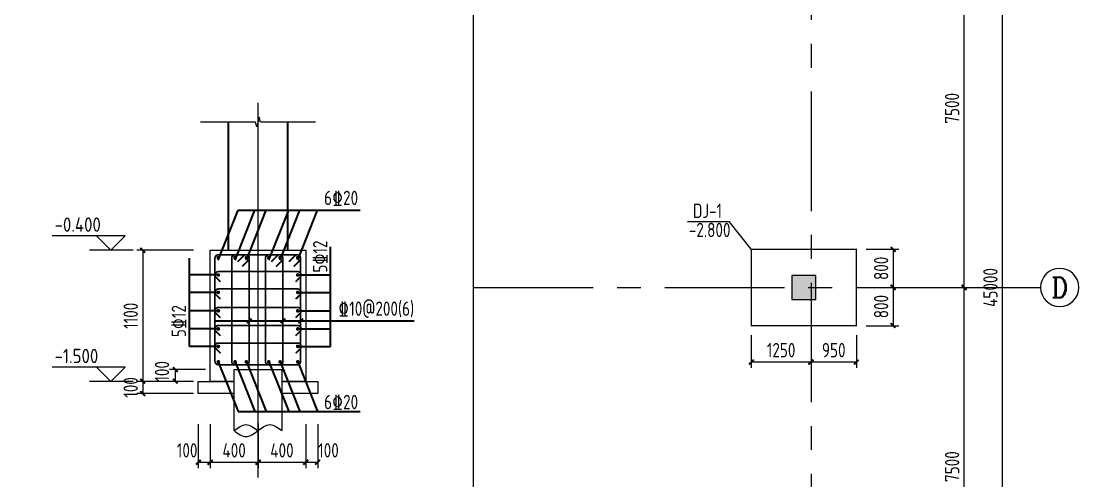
# Model space of a CAD drawing. Header units: millimetres. Extents: x 865490 to 879904, y 39442 to 44891.
# Drawn here: x 867984 to 868205.1, y 39712.9 to 39809.1 of the extents above; entities that cross this region are included whole.
import ezdxf
from ezdxf.enums import TextEntityAlignment as Align

# ---------------------------------------------------------------- set-up
doc = ezdxf.new("R2010")
doc.units = ezdxf.units.MM
doc.header["$LTSCALE"] = 1000
doc.header["$MEASUREMENT"] = 0
doc.linetypes.add('CENTER', pattern=[2, 1.25, -0.25, 0.25, -0.25])
doc.linetypes.add('DOTE', pattern=[2.42, 2, -0.2, 0.02, -0.2])
for name, color, linetype in [('AXIS', 3, 'Continuous'), ('AXIS_TEXT', 7, 'Continuous'), ('DIM', 7, 'Continuous'), ('DOTE', 1, 'DOTE'), ('垫层', 8, 'Continuous'), ('基础', 4, 'Continuous'), ('承台轮廓', 7, 'Continuous'), ('柱', 2, 'Continuous'), ('柱集中标注', 2, 'Continuous'), ('标注', 7, 'Continuous'), ('桩', 6, 'Continuous'), ('梁标注', 7, 'Continuous'), ('檩条', 34, 'Continuous')]:
    doc.layers.add(name, color=color, linetype=linetype)
doc.layers.add('基础钢筋', color=1, linetype='Continuous', lineweight=50)
doc.layers.add('砼柱', color=2, linetype='Continuous', lineweight=35)
doc.styles.add('_TCH_AXIS', font='COMPLEX', dxfattribs={"bigfont": 'GBCBIG'})
doc.styles.add('COMPLEX', font='COMPLEX')
doc.styles.add('GBHZ', font='gbenor.shx', dxfattribs={"width": 0.9, "bigfont": 'gbcbig.shx'})
doc.dimstyles.new('Y100', dxfattribs={"dimscale": 0, "dimtxt": 3, "dimasz": 0.01, "dimexe": 1.2, "dimexo": 2, "dimgap": 1, "dimtad": 1, "dimdec": 0, "dimlfac": 100, "dimzin": 0, "dimdsep": 46, "dimtxsty": 'GBHZ', "dimblk": 'DX', "dimcen": 0.09, "dimdle": 1, "dimclrd": 7, "dimclre": 7, "dimclrt": 7, "dimadec": 0, "dimazin": 0, "dimtfac": 1, "dimtdec": 0, "dimtix": 1, "dimtmove": 2, "dimatfit": 3, "dimldrblk": 'DX', "dimfxl": 0, "dimtolj": 1, "dimtzin": 0, "dimarcsym": 0})
doc.dimstyles.new('Y40', dxfattribs={"dimscale": 0, "dimtxt": 3, "dimasz": 0.01, "dimexe": 1.2, "dimexo": 1, "dimgap": 1, "dimtad": 1, "dimdec": 0, "dimlfac": 40, "dimzin": 0, "dimdsep": 46, "dimtxsty": 'GBHZ', "dimblk1": 'DX', "dimblk2": 'DX', "dimsah": 1, "dimcen": 0.09, "dimdle": 1, "dimadec": 0, "dimazin": 0, "dimtfac": 1, "dimtdec": 0, "dimtix": 1, "dimtmove": 2, "dimatfit": 3, "dimldrblk": 'DX', "dimfxl": 0, "dimtolj": 1, "dimtzin": 0, "dimarcsym": 0})

# ---------------------------------------------------------------- blocks, each defined once
blk = doc.blocks.new('_AXISO')
blk.add_circle((0, 0), 0.5)
at = {"layer": 'AXIS_TEXT', "style": 'COMPLEX', "width": 1.041667}
blk.add_attdef('A', text='', height=0.56, dxfattribs=at).set_placement((-0.25, -0.28), (0.25, -0.28), align=Align.FIT)
blk = doc.blocks.new('DX')
at = {"color": 0, "linetype": 'ByBlock', "const_width": 40}
blk.add_lwpolyline([(-54, -51), (46, 49)], dxfattribs=at)
blk = doc.blocks.new('*D2058')
at = {"layer": 'Defpoints', "color": 0, "transparency": 16777216}
for p in [(868165.15, 39753.37), (868181.15, 39753.37), (868165.15, 39678.37)]:
    blk.add_point(p, dxfattribs=at)
at = {"layer": 'dim', "color": 7, "lineweight": -2, "transparency": 16777216}
for p, q in [((868167.15, 39753.37), (868182.35, 39753.37)), ((868181.15, 39678.38), (868181.15, 39753.36)), ((868167.15, 39678.37), (868182.35, 39678.37))]:
    blk.add_line(p, q, dxfattribs=at)
at = {"layer": 'dim', "color": 7, "lineweight": -2, "transparency": 16777216, "xscale": 0.01, "yscale": 0.01, "zscale": 0.01}
for p, rotation in [((868181.15, 39753.37), 90), ((868181.15, 39678.37), 270)]:
    blk.add_blockref('DX', p, dxfattribs=dict(at, rotation=rotation))
at = {"layer": 'dim', "color": 7, "transparency": 16777216, "insert": (868178.65, 39715.87), "char_height": 3, "attachment_point": 5, "rotation": 90, "style": 'GBHZ'}
blk.add_mtext('\\A1;7500', dxfattribs=at)
blk = doc.blocks.new('*D2059')
at = {"layer": 'Defpoints', "color": 0, "transparency": 16777216}
for p in [(868165.15, 39828.37), (868181.15, 39828.37), (868165.15, 39753.37)]:
    blk.add_point(p, dxfattribs=at)
at = {"layer": 'dim', "color": 7, "lineweight": -2, "transparency": 16777216}
for p, q in [((868167.15, 39828.37), (868182.35, 39828.37)), ((868181.15, 39753.38), (868181.15, 39828.36)), ((868167.15, 39753.37), (868182.35, 39753.37))]:
    blk.add_line(p, q, dxfattribs=at)
at = {"layer": 'dim', "color": 7, "lineweight": -2, "transparency": 16777216, "xscale": 0.01, "yscale": 0.01, "zscale": 0.01}
for p, rotation in [((868181.15, 39828.37), 90), ((868181.15, 39753.37), 270)]:
    blk.add_blockref('DX', p, dxfattribs=dict(at, rotation=rotation))
at = {"layer": 'dim', "color": 7, "transparency": 16777216, "insert": (868178.65, 39790.87), "char_height": 3, "attachment_point": 5, "rotation": 90, "style": 'GBHZ'}
blk.add_mtext('\\A1;7500', dxfattribs=at)
blk = doc.blocks.new('*D2062')
at = {"layer": 'Defpoints', "color": 0, "transparency": 16777216}
for p in [(868165.15, 39978.37), (868189.15, 39978.37), (868165.15, 39528.37)]:
    blk.add_point(p, dxfattribs=at)
at = {"layer": 'dim', "color": 7, "lineweight": -2, "transparency": 16777216}
for p, q in [((868167.15, 39978.37), (868190.35, 39978.37)), ((868189.15, 39528.38), (868189.15, 39978.36)), ((868167.15, 39528.37), (868190.35, 39528.37))]:
    blk.add_line(p, q, dxfattribs=at)
at = {"layer": 'dim', "color": 7, "lineweight": -2, "transparency": 16777216, "xscale": 0.01, "yscale": 0.01, "zscale": 0.01}
for p, rotation in [((868189.15, 39978.37), 90), ((868189.15, 39528.37), 270)]:
    blk.add_blockref('DX', p, dxfattribs=dict(at, rotation=rotation))
at = {"layer": 'dim', "color": 7, "transparency": 16777216, "insert": (868186.65, 39753.37), "char_height": 3, "attachment_point": 5, "rotation": 90, "style": 'GBHZ'}
blk.add_mtext('\\A1;45000', dxfattribs=at)
blk = doc.blocks.new('*D2041')
at = {"layer": 'Defpoints', "color": 0, "transparency": 16777216}
for p in [(868158.65, 39761.37), (868158.65, 39753.37), (868166.31, 39753.37)]:
    blk.add_point(p, dxfattribs=at)
at = {"layer": '标注', "color": 7, "lineweight": -2, "transparency": 16777216}
for p, q in [((868160.65, 39761.37), (868167.51, 39761.37)), ((868166.31, 39761.36), (868166.31, 39753.38)), ((868160.65, 39753.37), (868167.51, 39753.37))]:
    blk.add_line(p, q, dxfattribs=at)
at = {"layer": '标注', "color": 7, "lineweight": -2, "transparency": 16777216, "xscale": 0.01, "yscale": 0.01, "zscale": 0.01}
for p, rotation in [((868166.31, 39761.37), 90), ((868166.31, 39753.37), 270)]:
    blk.add_blockref('DX', p, dxfattribs=dict(at, rotation=rotation))
at = {"layer": '标注', "color": 7, "transparency": 16777216, "insert": (868163.81, 39757.37), "char_height": 3, "attachment_point": 5, "rotation": 90, "style": 'GBHZ'}
blk.add_mtext('\\A1;800', dxfattribs=at)
blk = doc.blocks.new('*D2042')
at = {"layer": 'Defpoints', "color": 0, "transparency": 16777216}
for p in [(868158.65, 39753.37), (868158.65, 39745.37), (868166.31, 39745.37)]:
    blk.add_point(p, dxfattribs=at)
at = {"layer": '标注', "color": 7, "lineweight": -2, "transparency": 16777216}
for p, q in [((868160.65, 39753.37), (868167.51, 39753.37)), ((868166.31, 39753.36), (868166.31, 39745.38)), ((868160.65, 39745.37), (868167.51, 39745.37))]:
    blk.add_line(p, q, dxfattribs=at)
at = {"layer": '标注', "color": 7, "lineweight": -2, "transparency": 16777216, "xscale": 0.01, "yscale": 0.01, "zscale": 0.01}
for p, rotation in [((868166.31, 39753.37), 90), ((868166.31, 39745.37), 270)]:
    blk.add_blockref('DX', p, dxfattribs=dict(at, rotation=rotation))
at = {"layer": '标注', "color": 7, "transparency": 16777216, "insert": (868163.81, 39749.37), "char_height": 3, "attachment_point": 5, "rotation": 90, "style": 'GBHZ'}
blk.add_mtext('\\A1;800', dxfattribs=at)
blk = doc.blocks.new('*D2043')
at = {"layer": 'Defpoints', "color": 0, "transparency": 16777216}
for p in [(868149.15, 39745.37), (868158.65, 39745.37), (868149.15, 39737.75)]:
    blk.add_point(p, dxfattribs=at)
at = {"layer": '标注', "color": 7, "lineweight": -2, "transparency": 16777216}
for p, q in [((868149.15, 39743.37), (868149.15, 39736.55)), ((868158.65, 39743.37), (868158.65, 39736.55)), ((868158.64, 39737.75), (868149.16, 39737.75))]:
    blk.add_line(p, q, dxfattribs=at)
at = {"layer": '标注', "color": 7, "lineweight": -2, "transparency": 16777216, "xscale": 0.01, "yscale": 0.01, "zscale": 0.01, "rotation": 180}
blk.add_blockref('DX', (868149.15, 39737.75), dxfattribs=at)
at = {"layer": '标注', "color": 7, "lineweight": -2, "transparency": 16777216, "xscale": 0.01, "yscale": 0.01, "zscale": 0.01}
blk.add_blockref('DX', (868158.65, 39737.75), dxfattribs=at)
at = {"layer": '标注', "color": 7, "transparency": 16777216, "insert": (868153.9, 39740.25), "char_height": 3, "attachment_point": 5, "style": 'GBHZ'}
blk.add_mtext('\\A1;950', dxfattribs=at)
blk = doc.blocks.new('*D2044')
at = {"layer": 'Defpoints', "color": 0, "transparency": 16777216}
for p in [(868136.65, 39745.37), (868149.15, 39745.37), (868136.65, 39737.75)]:
    blk.add_point(p, dxfattribs=at)
at = {"layer": '标注', "color": 7, "lineweight": -2, "transparency": 16777216}
for p, q in [((868136.65, 39743.37), (868136.65, 39736.55)), ((868149.15, 39743.37), (868149.15, 39736.55)), ((868149.14, 39737.75), (868136.66, 39737.75))]:
    blk.add_line(p, q, dxfattribs=at)
at = {"layer": '标注', "color": 7, "lineweight": -2, "transparency": 16777216, "xscale": 0.01, "yscale": 0.01, "zscale": 0.01, "rotation": 180}
blk.add_blockref('DX', (868136.65, 39737.75), dxfattribs=at)
at = {"layer": '标注', "color": 7, "lineweight": -2, "transparency": 16777216, "xscale": 0.01, "yscale": 0.01, "zscale": 0.01}
blk.add_blockref('DX', (868149.15, 39737.75), dxfattribs=at)
at = {"layer": '标注', "color": 7, "transparency": 16777216, "insert": (868142.9, 39740.25), "char_height": 3, "attachment_point": 5, "style": 'GBHZ'}
blk.add_mtext('\\A1;1250', dxfattribs=at)
blk = doc.blocks.new('*D2219')
at = {"layer": 'Defpoints', "color": 0, "transparency": 16777216}
for p in [(868021.03, 39733.7), (868009.41, 39731.2), (868021.03, 39731.2)]:
    blk.add_point(p, dxfattribs=at)
at = {"layer": 'dim', "color": 0, "lineweight": -2, "transparency": 16777216}
for p, q in [((868020.03, 39733.7), (868008.21, 39733.7)), ((868009.41, 39733.71), (868009.41, 39733.72)), ((868009.41, 39733.7), (868009.41, 39731.2)), ((868020.03, 39731.2), (868008.21, 39731.2)), ((868009.41, 39731.19), (868009.41, 39731.18))]:
    blk.add_line(p, q, dxfattribs=at)
at = {"layer": 'dim', "color": 0, "lineweight": -2, "transparency": 16777216, "xscale": 0.01, "yscale": 0.01, "zscale": 0.01}
for p, rotation in [((868009.41, 39733.7), 270), ((868009.41, 39731.2), 90)]:
    blk.add_blockref('DX', p, dxfattribs=dict(at, rotation=rotation))
at = {"layer": 'dim', "color": 0, "transparency": 16777216, "insert": (868006.91, 39732.45), "char_height": 3, "attachment_point": 5, "rotation": 90, "style": 'GBHZ'}
blk.add_mtext('\\A1;100', dxfattribs=at)
blk = doc.blocks.new('*D2220')
at = {"layer": 'Defpoints', "color": 0, "transparency": 16777216}
for p in [(868021.03, 39761.2), (868009.41, 39733.7), (868021.03, 39733.7)]:
    blk.add_point(p, dxfattribs=at)
at = {"layer": 'dim', "color": 0, "lineweight": -2, "transparency": 16777216}
for p, q in [((868020.03, 39761.2), (868008.21, 39761.2)), ((868009.41, 39761.19), (868009.41, 39733.71)), ((868020.03, 39733.7), (868008.21, 39733.7))]:
    blk.add_line(p, q, dxfattribs=at)
at = {"layer": 'dim', "color": 0, "lineweight": -2, "transparency": 16777216, "xscale": 0.01, "yscale": 0.01, "zscale": 0.01}
for p, rotation in [((868009.41, 39761.2), 90), ((868009.41, 39733.7), 270)]:
    blk.add_blockref('DX', p, dxfattribs=dict(at, rotation=rotation))
at = {"layer": 'dim', "color": 0, "transparency": 16777216, "insert": (868006.91, 39747.45), "char_height": 3, "attachment_point": 5, "rotation": 90, "style": 'GBHZ'}
blk.add_mtext('\\A1;1100', dxfattribs=at)
blk = doc.blocks.new('*D2221')
at = {"layer": 'Defpoints', "color": 0, "transparency": 16777216}
for p in [(868021.03, 39725.78), (868023.53, 39725.78), (868023.53, 39716.78)]:
    blk.add_point(p, dxfattribs=at)
at = {"layer": 'dim', "color": 0, "lineweight": -2, "transparency": 16777216}
for p, q in [((868021.03, 39724.78), (868021.03, 39715.58)), ((868023.53, 39724.78), (868023.53, 39715.58)), ((868021.04, 39716.78), (868023.52, 39716.78))]:
    blk.add_line(p, q, dxfattribs=at)
at = {"layer": 'dim', "color": 0, "lineweight": -2, "transparency": 16777216, "xscale": 0.01, "yscale": 0.01, "zscale": 0.01, "rotation": 180}
blk.add_blockref('DX', (868021.03, 39716.78), dxfattribs=at)
at = {"layer": 'dim', "color": 0, "lineweight": -2, "transparency": 16777216, "xscale": 0.01, "yscale": 0.01, "zscale": 0.01}
blk.add_blockref('DX', (868023.53, 39716.78), dxfattribs=at)
at = {"layer": 'dim', "color": 0, "transparency": 16777216, "insert": (868018.71, 39719.28), "char_height": 3, "attachment_point": 5, "style": 'GBHZ'}
blk.add_mtext('\\A1;100', dxfattribs=at)
blk = doc.blocks.new('*D2222')
at = {"layer": 'Defpoints', "color": 0, "transparency": 16777216}
for p in [(868043.53, 39725.78), (868046.03, 39725.78), (868046.03, 39716.78)]:
    blk.add_point(p, dxfattribs=at)
at = {"layer": 'dim', "color": 0, "lineweight": -2, "transparency": 16777216}
for p, q in [((868043.53, 39724.78), (868043.53, 39715.58)), ((868046.03, 39724.78), (868046.03, 39715.58)), ((868043.54, 39716.78), (868046.02, 39716.78))]:
    blk.add_line(p, q, dxfattribs=at)
at = {"layer": 'dim', "color": 0, "lineweight": -2, "transparency": 16777216, "xscale": 0.01, "yscale": 0.01, "zscale": 0.01, "rotation": 180}
blk.add_blockref('DX', (868043.53, 39716.78), dxfattribs=at)
at = {"layer": 'dim', "color": 0, "lineweight": -2, "transparency": 16777216, "xscale": 0.01, "yscale": 0.01, "zscale": 0.01}
blk.add_blockref('DX', (868046.03, 39716.78), dxfattribs=at)
at = {"layer": 'dim', "color": 0, "transparency": 16777216, "insert": (868048.26, 39719.28), "char_height": 3, "attachment_point": 5, "style": 'GBHZ'}
blk.add_mtext('\\A1;100', dxfattribs=at)
blk = doc.blocks.new('*D2231')
at = {"layer": 'Defpoints', "color": 0, "transparency": 16777216}
for p in [(868023.53, 39725.78), (868033.53, 39725.88), (868033.53, 39716.78)]:
    blk.add_point(p, dxfattribs=at)
at = {"layer": 'dim', "color": 0, "lineweight": -2, "transparency": 16777216}
for p, q in [((868023.53, 39724.78), (868023.53, 39715.58)), ((868033.53, 39724.88), (868033.53, 39715.58)), ((868023.54, 39716.78), (868033.52, 39716.78))]:
    blk.add_line(p, q, dxfattribs=at)
at = {"layer": 'dim', "color": 0, "lineweight": -2, "transparency": 16777216, "xscale": 0.01, "yscale": 0.01, "zscale": 0.01, "rotation": 180}
blk.add_blockref('DX', (868023.53, 39716.78), dxfattribs=at)
at = {"layer": 'dim', "color": 0, "lineweight": -2, "transparency": 16777216, "xscale": 0.01, "yscale": 0.01, "zscale": 0.01}
blk.add_blockref('DX', (868033.53, 39716.78), dxfattribs=at)
at = {"layer": 'dim', "color": 0, "transparency": 16777216, "insert": (868028.53, 39719.28), "char_height": 3, "attachment_point": 5, "style": 'GBHZ'}
blk.add_mtext('\\A1;400', dxfattribs=at)
blk = doc.blocks.new('*D2232')
at = {"layer": 'Defpoints', "color": 0, "transparency": 16777216}
for p in [(868033.53, 39725.88), (868043.53, 39725.78), (868043.53, 39716.78)]:
    blk.add_point(p, dxfattribs=at)
at = {"layer": 'dim', "color": 0, "lineweight": -2, "transparency": 16777216}
for p, q in [((868033.53, 39724.88), (868033.53, 39715.58)), ((868043.53, 39724.78), (868043.53, 39715.58)), ((868033.54, 39716.78), (868043.52, 39716.78))]:
    blk.add_line(p, q, dxfattribs=at)
at = {"layer": 'dim', "color": 0, "lineweight": -2, "transparency": 16777216, "xscale": 0.01, "yscale": 0.01, "zscale": 0.01, "rotation": 180}
blk.add_blockref('DX', (868033.53, 39716.78), dxfattribs=at)
at = {"layer": 'dim', "color": 0, "lineweight": -2, "transparency": 16777216, "xscale": 0.01, "yscale": 0.01, "zscale": 0.01}
blk.add_blockref('DX', (868043.53, 39716.78), dxfattribs=at)
at = {"layer": 'dim', "color": 0, "transparency": 16777216, "insert": (868038.53, 39719.28), "char_height": 3, "attachment_point": 5, "style": 'GBHZ'}
blk.add_mtext('\\A1;400', dxfattribs=at)
blk = doc.blocks.new('*D2233')
at = {"layer": 'Defpoints', "color": 0, "transparency": 16777216}
for p in [(868016.24, 39736.2), (868023.53, 39736.2), (868021.03, 39733.7)]:
    blk.add_point(p, dxfattribs=at)
at = {"layer": 'dim', "color": 0, "lineweight": -2, "transparency": 16777216}
for p, q in [((868022.53, 39736.2), (868015.04, 39736.2)), ((868016.24, 39733.71), (868016.24, 39736.19)), ((868020.03, 39733.7), (868015.04, 39733.7))]:
    blk.add_line(p, q, dxfattribs=at)
at = {"layer": 'dim', "color": 0, "lineweight": -2, "transparency": 16777216, "xscale": 0.01, "yscale": 0.01, "zscale": 0.01}
for p, rotation in [((868016.24, 39736.2), 90), ((868016.24, 39733.7), 270)]:
    blk.add_blockref('DX', p, dxfattribs=dict(at, rotation=rotation))
at = {"layer": 'dim', "color": 0, "transparency": 16777216, "insert": (868013.45, 39735.82), "char_height": 3, "attachment_point": 5, "rotation": 90, "style": 'GBHZ'}
blk.add_mtext('\\A1;100', dxfattribs=at)

msp = doc.modelspace()

# ---------------------------------------------------------------- linework, layer by layer
at = {"color": 7}
for p, q in [((868005.759, 39764.201), (867990.46, 39764.201)), ((868002.759, 39761.201), (867999.759, 39764.201)), ((868005.759, 39764.201), (868002.759, 39761.201)), ((868007.409, 39761.201), (867998.309, 39761.201)), ((868005.759, 39736.701), (867990.46, 39736.701)), ((868002.759, 39733.701), (867999.759, 39736.701)), ((868005.759, 39736.701), (868002.759, 39733.701)), ((868007.409, 39733.701), (867998.309, 39733.701))]:
    msp.add_line(p, q, dxfattribs=at)
at = {"layer": 'AXIS', "color": 0}
msp.add_line((868165.146, 39753.37), (868197.146, 39753.37), dxfattribs=at)
at = {"layer": 'DOTE', "linetype": 'CENTER', "ltscale": 0.02}
for p, q in [((868149.146, 39994.37), (868149.146, 39512.37)), ((868078.584, 39753.37), (868165.146, 39753.37))]:
    msp.add_line(p, q, dxfattribs=at)
at = {"layer": 'DOTE', "color": 8, "ltscale": 8}
msp.add_line((868033.527, 39713.622), (868033.527, 39791.982), dxfattribs=at)
at = {"layer": '垫层'}
for points in [[(868028.51, 39731.201), (868021.027, 39731.201), (868021.027, 39733.701), (868028.51, 39733.701)], [(868038.51, 39733.701), (868046.027, 39733.701), (868046.027, 39731.201), (868038.51, 39731.201)]]:
    msp.add_lwpolyline(points, dxfattribs=at)
at = {"layer": '基础', "color": 3, "const_width": 0.3}
msp.add_lwpolyline([(868158.646, 39745.37), (868158.646, 39761.37), (868136.646, 39761.37), (868136.646, 39745.37)], close=True, dxfattribs=at)
at = {"layer": '基础钢筋', "const_width": 0.35}
for points in [[(868040.98, 39757.755), (868042.225, 39759, 0.6681786), (868041.727, 39760.201), (868025.231, 39760.201, 0.4142136), (868024.527, 39759.497), (868024.527, 39737.905, 0.4142136), (868025.231, 39737.201), (868041.727, 39737.201, 0.4142136), (868042.431, 39737.905), (868042.431, 39759.497, 0.6681786), (868041.229, 39759.995), (868039.985, 39758.751)], [(868030.237, 39757.755), (868031.482, 39759, 0.6681786), (868030.984, 39760.201), (868028.729, 39760.201, 0.4142136), (868028.025, 39759.497), (868028.025, 39737.905, 0.4142136), (868028.729, 39737.201), (868030.984, 39737.201, 0.4142136), (868031.688, 39737.905), (868031.688, 39759.497, 0.6681786), (868030.486, 39759.995), (868029.242, 39758.751)], [(868037.286, 39757.755), (868038.531, 39759, 0.6681786), (868038.033, 39760.201), (868035.778, 39760.201, 0.4142136), (868035.074, 39759.497), (868035.074, 39737.905, 0.4142136), (868035.778, 39737.201), (868038.033, 39737.201, 0.4142136), (868038.737, 39737.905), (868038.737, 39759.497, 0.6681786), (868037.535, 39759.995), (868036.291, 39758.751)], [(868025.666, 39754.548), (868024.733, 39755.481, -0.6681786), (868025.231, 39756.683), (868041.823, 39756.683, -0.6681786), (868042.321, 39755.481), (868041.387, 39754.548)], [(868025.666, 39750.915), (868024.733, 39751.848, -0.6681786), (868025.231, 39753.05), (868041.823, 39753.05, -0.6681786), (868042.321, 39751.848), (868041.387, 39750.915)], [(868025.666, 39747.045), (868024.733, 39747.978, -0.6681786), (868025.231, 39749.18), (868041.823, 39749.18, -0.6681786), (868042.321, 39747.978), (868041.387, 39747.045)], [(868025.666, 39743.27), (868024.733, 39744.204, -0.6681786), (868025.231, 39745.405), (868041.823, 39745.405, -0.6681786), (868042.321, 39744.204), (868041.387, 39743.27)], [(868025.666, 39739.601), (868024.733, 39740.535, -0.6681786), (868025.231, 39741.736), (868041.823, 39741.736, -0.6681786), (868042.321, 39740.535), (868041.387, 39739.601)]]:
    msp.add_lwpolyline(points, format="xyb", dxfattribs=at)
at = {"layer": '基础钢筋', "const_width": 0.385}
for points in [[(868025.419, 39759.602, -1), (868025.034, 39759.602, -1)], [(868028.918, 39759.602, -1), (868028.533, 39759.602, -1)], [(868030.891, 39759.602, 1), (868031.276, 39759.602, 1)], [(868035.967, 39759.602, -1), (868035.582, 39759.602, -1)], [(868037.94, 39759.602, 1), (868038.325, 39759.602, 1)], [(868041.634, 39759.602, 1), (868042.019, 39759.602, 1)], [(868025.419, 39755.979, 1), (868025.034, 39755.979, 1)], [(868041.634, 39755.979, -1), (868042.019, 39755.979, -1)], [(868025.419, 39752.346, 1), (868025.034, 39752.346, 1)], [(868041.634, 39752.346, -1), (868042.019, 39752.346, -1)], [(868025.419, 39748.476, 1), (868025.034, 39748.476, 1)], [(868041.634, 39748.476, -1), (868042.019, 39748.476, -1)], [(868025.419, 39744.701, 1), (868025.034, 39744.701, 1)], [(868041.634, 39744.701, -1), (868042.019, 39744.701, -1)], [(868025.419, 39741.032, 1), (868025.034, 39741.032, 1)], [(868041.634, 39741.032, -1), (868042.019, 39741.032, -1)], [(868025.419, 39737.801, 1), (868025.034, 39737.801, 1)], [(868028.918, 39737.801, 1), (868028.533, 39737.801, 1)], [(868030.891, 39737.801, -1), (868031.276, 39737.801, -1)], [(868035.967, 39737.801, 1), (868035.582, 39737.801, 1)], [(868037.94, 39737.801, -1), (868038.325, 39737.801, -1)], [(868041.634, 39737.801, -1), (868042.019, 39737.801, -1)]]:
    msp.add_lwpolyline(points, format="xyb", close=True, dxfattribs=at)
at = {"layer": '承台轮廓'}
for p, q in [((868023.527, 39733.701), (868023.527, 39761.201)), ((868023.527, 39761.201), (868043.527, 39761.201)), ((868043.527, 39761.201), (868043.527, 39733.701)), ((868028.51, 39733.701), (868023.527, 39733.701)), ((868043.527, 39733.701), (868038.51, 39733.701))]:
    msp.add_line(p, q, dxfattribs=at)
msp.add_lwpolyline([(867977.817, 39583.303), (868078.584, 39583.303), (868078.584, 39912.122), (867977.817, 39912.122)], close=True, dxfattribs=at)
msp.add_lwpolyline([(868045.527, 39787.982), (868034.027, 39787.982), (868033.777, 39788.982), (868033.277, 39786.982), (868033.027, 39787.982), (868021.527, 39787.982)], dxfattribs=at)
at = {"layer": '柱'}
msp.add_lwpolyline([(868150.146, 39755.87), (868145.146, 39755.87), (868145.146, 39750.87), (868150.146, 39750.87)], close=True, dxfattribs=at)
msp.add_solid([(868150.146, 39755.87), (868150.146, 39750.87), (868145.146, 39755.87), (868145.146, 39750.87)], dxfattribs=at)
at = {"layer": '桩'}
for p, q in [((868028.51, 39723.408), (868028.51, 39732.868)), ((868038.51, 39732.868), (868038.51, 39723.408))]:
    msp.add_line(p, q, dxfattribs=at)
msp.add_lwpolyline([(868028.51, 39732.868), (868028.51, 39736.201), (868038.51, 39736.201), (868038.51, 39732.868)], dxfattribs=at)
for points in [[(868028.51, 39723.408), (868031.01, 39722.158), (868033.51, 39723.408), (868036.01, 39724.658), (868038.51, 39723.408)], [(868028.51, 39723.408), (868031.01, 39724.658), (868033.51, 39723.408)]]:
    msp.add_spline(points, degree=3, dxfattribs=at)
at = {"layer": '檩条'}
for p in [(868123.335, 39767.143), (868136.646, 39761.37)]:
    msp.add_line(p, (868132.011, 39767.143), dxfattribs=at)
at = {"layer": '砼柱'}
for p, q in [((868027.277, 39787.982), (868027.277, 39761.201)), ((868039.777, 39761.201), (868039.777, 39787.982)), ((868025.227, 39759.102), (868029.392, 39769.527)), ((868028.725, 39759.102), (868032.89, 39769.527)), ((868029.392, 39769.527), (868054.913, 39769.527)), ((868031.084, 39759.102), (868035.249, 39769.527)), ((868035.774, 39759.102), (868039.939, 39769.527)), ((868038.133, 39759.102), (868042.298, 39769.527)), ((868041.827, 39759.102), (868045.992, 39769.527)), ((868048.703, 39741.032), (868048.703, 39761.902)), ((868019.19, 39741.032), (868019.19, 39759.529)), ((868025.327, 39755.979), (868019.19, 39755.979)), ((868041.677, 39755.979), (868048.703, 39755.979)), ((868025.327, 39752.346), (868019.19, 39752.346)), ((868041.677, 39752.346), (868048.703, 39752.346)), ((868025.327, 39748.476), (868019.19, 39748.476)), ((868041.677, 39748.476), (868048.703, 39748.476)), ((868025.327, 39744.701), (868019.19, 39744.701)), ((868024.527, 39746.396), (868066.189, 39746.396)), ((868041.677, 39744.701), (868048.703, 39744.701)), ((868025.327, 39741.032), (868019.19, 39741.032)), ((868041.677, 39741.032), (868048.703, 39741.032)), ((868025.227, 39737.801), (868029.392, 39727.376)), ((868028.725, 39737.801), (868032.89, 39727.376)), ((868031.084, 39737.801), (868035.249, 39727.376)), ((868035.774, 39737.801), (868039.939, 39727.376)), ((868038.133, 39737.801), (868042.298, 39727.376)), ((868041.827, 39737.801), (868045.992, 39727.376)), ((868029.392, 39727.376), (868054.913, 39727.376))]:
    msp.add_line(p, q, dxfattribs=at)

# ---------------------------------------------------------------- block references
at = {"layer": 'AXIS', "color": 0}
ref = msp.add_blockref('_AXISO', (868201.146, 39753.37), dxfattribs=dict(at, xscale=-8, yscale=8, zscale=8))
ref.add_attrib('A', 'D', dxfattribs={"layer": 'AXIS_TEXT', "color": 0, "height": 4.353, "style": '_TCH_AXIS'}).set_placement((868199.384, 39751.194), (868202.908, 39751.194), align=Align.FIT)
at = {"layer": 'dim', "xscale": 0.01000000000931323, "yscale": 0.01000000000931323, "zscale": 0.01000000000931323, "rotation": 180}
for p in [(868031.65, 39746.384), (868038.699, 39746.384), (868042.393, 39746.384)]:
    msp.add_blockref('DX', p, dxfattribs=at)

# ---------------------------------------------------------------- texts
at = {"color": 7, "style": 'GBHZ'}
for s, p in [('-0.400', (867990.994, 39765.029)), ('-1.500', (867990.994, 39737.529))]:
    msp.add_text(s, height=3, dxfattribs=at).set_placement(p)
at = {"layer": '柱集中标注', "style": 'GBHZ', "width": 0.9}
for s, p in [('DJ-1', (868124.455, 39767.916)), ('-2.800', (868123.607, 39763.909))]:
    msp.add_text(s, height=3, dxfattribs=at).set_placement(p)
at = {"layer": '梁标注', "linetype": 'Continuous', "style": 'GBHZ', "width": 0.9}
for s, p in [('6%%13220', (868047.332, 39770.615)), ('%%13210@200(6)', (868050.289, 39747.436)), ('6%%13220', (868047.332, 39727.881))]:
    msp.add_text(s, height=3, dxfattribs=at).set_placement(p)
for p in [(868048.013, 39756.474), (868018.458, 39742.969)]:
    msp.add_text('5%%13212', height=3, rotation=90, dxfattribs=at).set_placement(p)

# ---------------------------------------------------------------- dimensions: what is measured, and where the dimension line sits
at = {"layer": 'dim'}
for base, p1, p2, picture, middle in [((868189.146, 39978.37), (868165.146, 39528.37), (868165.146, 39978.37), '*D2062', (868186.646, 39753.37)), ((868181.146, 39828.37), (868165.146, 39753.37), (868165.146, 39828.37), '*D2059', (868178.646, 39790.87)), ((868181.146, 39753.37), (868165.146, 39678.37), (868165.146, 39753.37), '*D2058', (868178.646, 39715.87))]:
    dim = msp.add_linear_dim(base=base, p1=p1, p2=p2, angle=90, dimstyle='Y100', override={"dimscale": 1}, dxfattribs=at)
    dim.commit()
    dim.dimension.update_dxf_attribs({"geometry": picture, "text_midpoint": middle})
for p1, p2, picture, middle in [((868021.027, 39761.201), (868021.027, 39733.701), '*D2220', (868006.909, 39747.451)), ((868021.027, 39733.701), (868021.027, 39731.201), '*D2219', (868006.909, 39732.451))]:
    dim = msp.add_aligned_dim(p1=p1, p2=p2, distance=-11.618, dimstyle='Y40', override={"dimscale": 1}, dxfattribs=at)
    dim.commit()
    dim.dimension.update_dxf_attribs({"geometry": picture, "text_midpoint": middle})
for base, p1, p2, angle, picture, middle, dimtype in [((868016.241, 39736.201), (868021.027, 39733.701), (868023.527, 39736.201), 90, '*D2233', (868013.449, 39735.825), 160), ((868023.527, 39716.785), (868021.027, 39725.785), (868023.527, 39725.785), 0, '*D2221', (868018.705, 39719.285), 161), ((868046.027, 39716.785), (868043.527, 39725.785), (868046.027, 39725.785), 0, '*D2222', (868048.26, 39719.285), 161)]:
    dim = msp.add_linear_dim(base=base, p1=p1, p2=p2, angle=angle, dimstyle='Y40', override={"dimscale": 1}, dxfattribs=at)
    dim.commit()
    dim.dimension.update_dxf_attribs({"geometry": picture, "text_midpoint": middle, "dimtype": dimtype})
for base, p1, p2, picture, middle in [((868033.527, 39716.785), (868023.527, 39725.785), (868033.527, 39725.88), '*D2231', (868028.527, 39719.285)), ((868043.527, 39716.785), (868033.527, 39725.88), (868043.527, 39725.785), '*D2232', (868038.527, 39719.285))]:
    dim = msp.add_linear_dim(base=base, p1=p1, p2=p2, dimstyle='Y40', override={"dimscale": 1}, dxfattribs=at)
    dim.commit()
    dim.dimension.update_dxf_attribs({"geometry": picture, "text_midpoint": middle})
at = {"layer": '标注'}
for base, p1, p2, angle, picture, middle in [((868166.311, 39753.37), (868158.646, 39761.37), (868158.646, 39753.37), 270, '*D2041', (868163.811, 39757.37)), ((868166.311, 39745.37), (868158.646, 39753.37), (868158.646, 39745.37), 270, '*D2042', (868163.811, 39749.37)), ((868136.646, 39737.753), (868149.146, 39745.37), (868136.646, 39745.37), 180, '*D2044', (868142.896, 39740.253)), ((868149.146, 39737.753), (868158.646, 39745.37), (868149.146, 39745.37), 180, '*D2043', (868153.896, 39740.253))]:
    dim = msp.add_linear_dim(base=base, p1=p1, p2=p2, angle=angle, dimstyle='Y100', override={"dimscale": 1, "dimfxl": 150}, dxfattribs=at)
    dim.commit()
    dim.dimension.update_dxf_attribs({"geometry": picture, "text_midpoint": middle})

doc.saveas('drawing.dxf')
